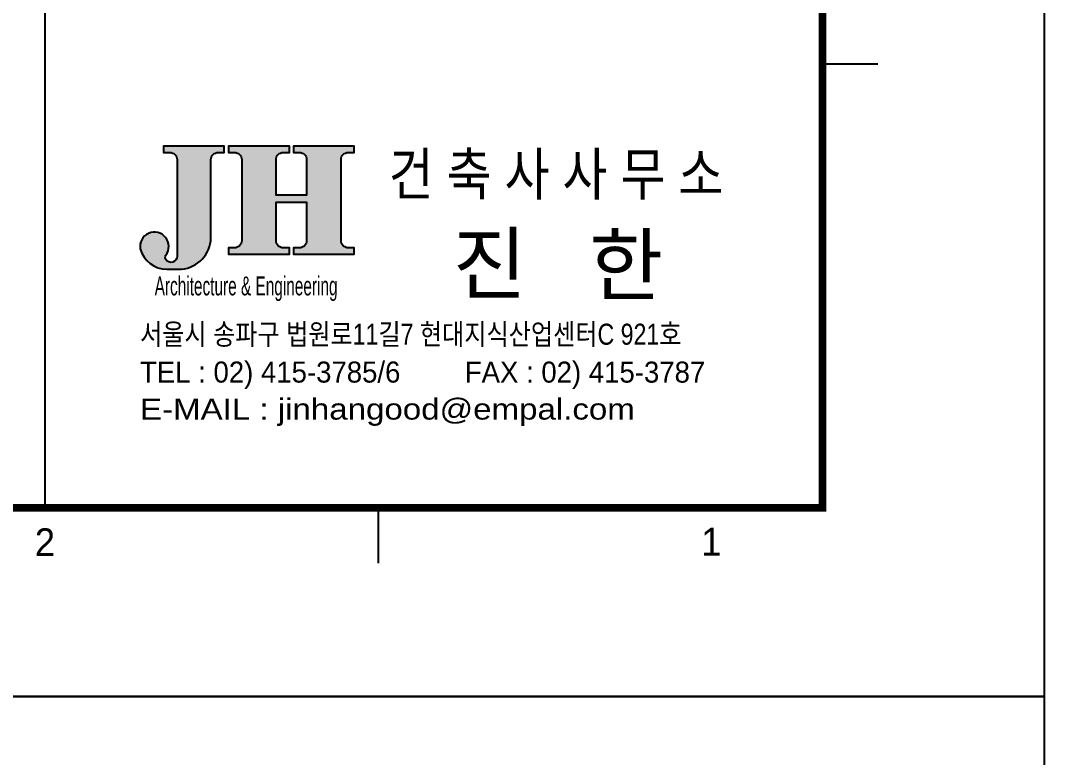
# Model space of a CAD drawing. Header units: millimetres. Extents: x 0 to 92204, y -190080 to 23760.
# Drawn here: x 80106 to 83794, y -47740 to -45083 of the extents above; entities that cross this region are included whole.
import ezdxf
from ezdxf.enums import TextEntityAlignment as Align

# ---------------------------------------------------------------- set-up
doc = ezdxf.new("R2010")
doc.units = ezdxf.units.MM
doc.header["$LTSCALE"] = 100
doc.layers.add('AA-BORD-FORM', color=7, linetype='Continuous')
doc.layers.add('AA-BORD-TEXT', color=3, linetype='Continuous')
doc.styles.add('HAUD01', font='Dotum.ttf')
doc.styles.add('돋움', font='Dotum.ttf')

# ---------------------------------------------------------------- blocks, each defined once
blk = doc.blocks.new('XR-FORM 청주월명')
at = {"layer": 'AA-BORD-FORM'}
h = blk.add_hatch(color=256, dxfattribs=at)
h.paths.add_polyline_path([(765.951, 48.38, -0.414214), (766.591, 49.02), (767.143, 49.02), (767.143, 49.589), (761.668, 49.589), (761.668, 49.02), (762.252, 49.02, -0.414214), (762.892, 48.38), (762.892, 39.67, -0.741527), (761.883, 39.363, -0.317836), (761.893, 39.774, 1.378533), (759.56, 40.563), (759.56, 40.536, 0.039445), (759.578, 40.333, 0.334706), (761.979, 38.498), (763.288, 38.498, 0.380635), (765.951, 41.341)])
h.paths.add_polyline_path([(771.813, 44.534), (774.56, 44.534), (774.56, 41.069, -0.414214), (773.92, 40.429), (773.368, 40.429), (773.368, 39.86), (778.851, 39.86), (778.851, 40.429), (778.299, 40.429, -0.414214), (777.659, 41.069), (777.659, 48.38, -0.414214), (778.299, 49.02), (778.851, 49.02), (778.851, 49.589), (773.368, 49.589), (773.368, 49.02), (773.92, 49.02, -0.414214), (774.56, 48.38), (774.56, 45.17), (771.813, 45.17), (771.813, 48.38, -0.414214), (772.453, 49.02), (773.005, 49.02), (773.005, 49.589), (767.522, 49.589), (767.522, 49.02), (768.074, 49.02, -0.414214), (768.714, 48.38), (768.714, 41.069, -0.414214), (768.074, 40.429), (767.522, 40.429), (767.522, 39.86), (773.005, 39.86), (773.005, 40.429), (772.453, 40.429, -0.414214), (771.813, 41.069)])
at = {"layer": 'AA-BORD-FORM', "color": 2}
for p, q in [((751, 577), (751, 17)), ((821, 57), (826, 57)), ((781, 17), (781, 12))]:
    blk.add_line(p, q, dxfattribs=at)
at = {"layer": 'AA-BORD-FORM', "color": 1}
blk.add_lwpolyline([(0, 0), (841, 0), (841, 594), (0, 594)], close=True, dxfattribs=at)
at = {"layer": 'AA-BORD-FORM', "color": 2, "const_width": 0.682}
blk.add_lwpolyline([(21, 17), (21, 577), (821, 577), (821, 17)], close=True, dxfattribs=at)
at = {"layer": 'AA-BORD-FORM'}
for points in [[(765.951, 48.38, -0.414214), (766.591, 49.02), (767.143, 49.02), (767.143, 49.589), (761.668, 49.589), (761.668, 49.02), (762.252, 49.02, -0.414214), (762.892, 48.38), (762.892, 39.67, -0.741527), (761.883, 39.363, -0.317836), (761.893, 39.774, 1.516378), (759.578, 40.333, 0.334706), (761.979, 38.498), (763.288, 38.498, 0.380635), (765.951, 41.341)], [(777.659, 48.38, -0.414214), (778.299, 49.02), (778.851, 49.02), (778.851, 49.589), (773.368, 49.589), (773.368, 49.02), (773.92, 49.02, -0.414214), (774.56, 48.38), (774.56, 45.17), (771.813, 45.17), (771.813, 48.38, -0.414214), (772.453, 49.02), (773.005, 49.02), (773.005, 49.589), (767.522, 49.589), (767.522, 49.02), (768.074, 49.02, -0.414214), (768.714, 48.38), (768.714, 41.069, -0.414214), (768.074, 40.429), (767.522, 40.429), (767.522, 39.86), (773.005, 39.86), (773.005, 40.429), (772.453, 40.429, -0.414214), (771.813, 41.069), (771.813, 44.534), (774.56, 44.534), (774.56, 41.069, -0.414214), (773.92, 40.429), (773.368, 40.429), (773.368, 39.86), (778.851, 39.86), (778.851, 40.429), (778.299, 40.429, -0.414214), (777.659, 41.069)]]:
    blk.add_lwpolyline(points, format="xyb", close=True, dxfattribs=at)
at = {"layer": 'AA-BORD-FORM', "style": '돋움'}
for s, height, width, p in [('건 축 사 사 무 소', 3.79259, 0.85, (797.015, 47.076)), ('Architecture & Engineering', 1.70667, 0.62, (769.114, 36.993))]:
    blk.add_text(s, height=height, dxfattribs=dict(at, width=width)).set_placement(p, align=Align.MIDDLE_CENTER)
at = {"layer": 'AA-BORD-FORM', "style": 'HAUD01'}
blk.add_text('진', height=5.31, dxfattribs=at).set_placement((791.039, 39.017), align=Align.MIDDLE_CENTER)
blk.add_text('한', height=5.31, dxfattribs=at).set_placement((803.339, 39.017), align=Align.MIDDLE)
at = {"layer": 'AA-BORD-FORM', "style": '돋움'}
for s, width, p in [('서울시 송파구 법원로11길7 현대지식산업센터C 921호', 0.84, (759.56, 32.642)), ('E-MAIL : jinhangood@empal.com', 1.2, (759.56, 25.898))]:
    blk.add_text(s, height=1.8963, dxfattribs=dict(at, width=width)).set_placement(p, align=Align.MIDDLE_LEFT)
for s, p in [('TEL : 02) 415-3785/6', (759.56, 29.233)), ('FAX : 02) 415-3787', (788.803, 29.229))]:
    blk.add_text(s, height=1.8963, dxfattribs=at).set_placement(p, align=Align.MIDDLE_LEFT)
at = {"layer": 'AA-BORD-TEXT', "color": 7, "style": 'HAUD01'}
for s, p in [('2', (751, 13.905)), ('1', (811, 13.949))]:
    blk.add_text(s, height=2.5, dxfattribs=at).set_placement(p, align=Align.MIDDLE_CENTER)

msp = doc.modelspace()

# ---------------------------------------------------------------- block references
at = {"xscale": 40, "yscale": 40, "zscale": 40}
for p in [(50153.9, -47520), (50153.9, -71280)]:
    msp.add_blockref('XR-FORM 청주월명', p, dxfattribs=at)

doc.saveas('drawing.dxf')
